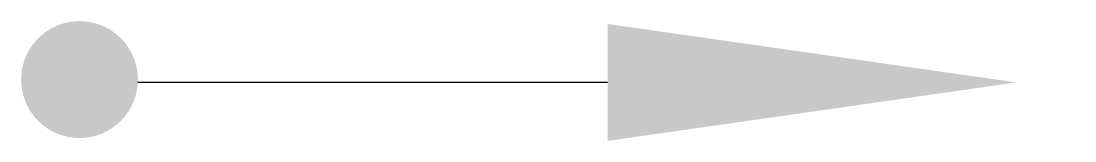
# Model space of a CAD drawing. Header units: millimetres. Extents: x -6903.277 to -6902.714, y -898.298 to -898.234.
import ezdxf

# ---------------------------------------------------------------- set-up
doc = ezdxf.new("R2010")
doc.units = ezdxf.units.MM
doc.layers.add('Spda_símbolos', color=2, linetype='Continuous')

msp = doc.modelspace()

# ---------------------------------------------------------------- linework, layer by layer
at = {"layer": 'Spda_símbolos', "color": 1, "const_width": 0.03117}
msp.add_lwpolyline([(-6903.26091, -898.26499, 1), (-6903.22974, -898.26499, 1)], format="xyb", close=True, dxfattribs=at)
at = {"layer": 'Spda_símbolos', "color": 1}
msp.add_lwpolyline([(-6902.74533, -898.26651, 0, 0.06234, 0), (-6902.96353, -898.26651, 0, 0, 0)], format="xyseb", dxfattribs=at)
at = {"layer": 'Spda_símbolos', "color": 3}
msp.add_lwpolyline([(-6902.96353, -898.26651), (-6903.21419, -898.26651)], dxfattribs=at)

doc.saveas('drawing.dxf')
